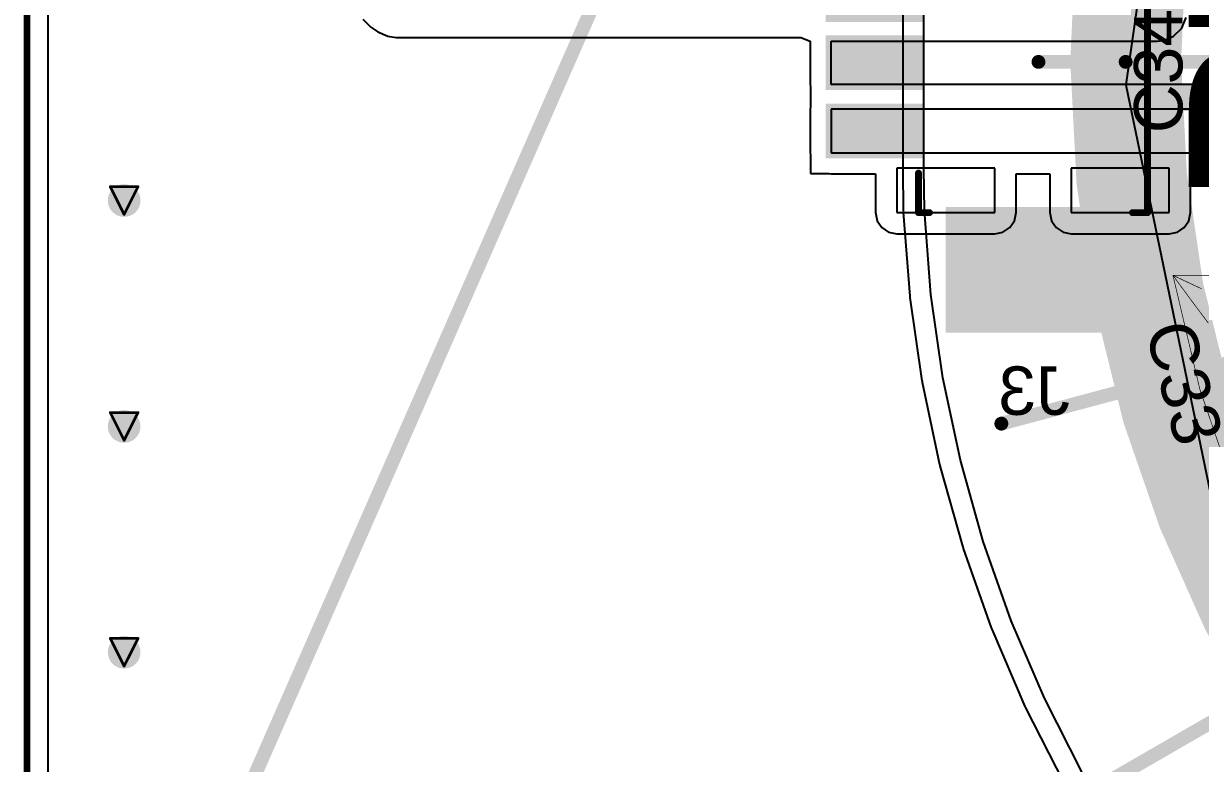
# Model space of a CAD drawing. Header units: inches. Extents: x -0.7 to 8.56, y -0.56 to 6.25.
# Drawn here: x -0.272 to 0.578, y 0.259 to 0.794 of the extents above; entities that cross this region are included whole.
import ezdxf

# ---------------------------------------------------------------- set-up
doc = ezdxf.new("R2010")
doc.units = ezdxf.units.IN
doc.header["$MEASUREMENT"] = 0
for name, color, linetype in [('Board Outline', 216, 'Continuous'), ('Bottom Layer', 5, 'Continuous'), ('Bottom Overlay', 54, 'Continuous'), ('Bottom Paste', 16, 'Continuous'), ('Bottom Solder', 6, 'Continuous'), ('Dimension', 6, 'Continuous'), ('Drill Drawing', 1, 'Continuous'), ('Fabrication', 76, 'Continuous'), ('Top Layer', 1, 'Continuous'), ('Top Overlay', 2, 'Continuous'), ('Via Holes', 16, 'Continuous')]:
    doc.layers.add(name, color=color, linetype=linetype)
doc.styles.add('Arial', font='', dxfattribs={"height": 0.2})
doc.styles.add('Arial Black_Bold', font='', dxfattribs={"height": 0.2})
doc.styles.get('Arial').set_extended_font_data('Arial')
doc.styles.get('Arial Black_Bold').set_extended_font_data('Arial Black', bold=True)

# ---------------------------------------------------------------- blocks, each defined once
blk = doc.blocks.new('53261_0371_B_29')
at = {"layer": 'Bottom Layer'}
for points in [[(-0.1909449, 0.1161416), (-0.1082677, 0.1161416), (-0.1082677, -0.0019686), (-0.1909449, -0.0019686)], [(0.1082678, 0.1161417), (0.190945, 0.1161417), (0.190945, -0.0019685), (0.1082678, -0.0019685)], [(-0.06496055, -0.02559055), (-0.03346445, -0.02559055), (-0.03346445, -0.08858265), (-0.06496055, -0.08858265)], [(-0.01574785, -0.02559055), (0.01574825, -0.02559055), (0.01574825, -0.08858265), (-0.01574785, -0.08858265)], [(0.03346465, -0.02559055), (0.06496075, -0.02559055), (0.06496075, -0.08858265), (0.03346465, -0.08858265)]]:
    blk.add_hatch(color=5, dxfattribs=at).paths.add_polyline_path(points)
at = {"layer": 'Bottom Paste'}
for points in [[(-0.1909449, 0.1161416), (-0.1082677, 0.1161416), (-0.1082677, -0.0019686), (-0.1909449, -0.0019686)], [(0.1082678, 0.1161417), (0.190945, 0.1161417), (0.190945, -0.0019685), (0.1082678, -0.0019685)], [(-0.06496055, -0.02559055), (-0.03346445, -0.02559055), (-0.03346445, -0.08858265), (-0.06496055, -0.08858265)], [(-0.01574785, -0.02559055), (0.01574825, -0.02559055), (0.01574825, -0.08858265), (-0.01574785, -0.08858265)], [(0.03346465, -0.02559055), (0.06496075, -0.02559055), (0.06496075, -0.08858265), (0.03346465, -0.08858265)]]:
    blk.add_hatch(color=16, dxfattribs=at).paths.add_polyline_path(points)
at = {"layer": 'Bottom Solder'}
for points in [[(-0.1949449, 0.1201416), (-0.1042677, 0.1201416), (-0.1042677, -0.0059686), (-0.1949449, -0.0059686)], [(0.1042678, 0.1201417), (0.194945, 0.1201417), (0.194945, -0.0059685), (0.1042678, -0.0059685)], [(-0.06896055, -0.02159055), (-0.02946445, -0.02159055), (-0.02946445, -0.09258265), (-0.06896055, -0.09258265)], [(-0.01974785, -0.02159055), (0.01974825, -0.02159055), (0.01974825, -0.09258265), (-0.01974785, -0.09258265)], [(0.02946465, -0.02159055), (0.06896075, -0.02159055), (0.06896075, -0.09258265), (0.02946465, -0.09258265)]]:
    blk.add_hatch(color=6, dxfattribs=at).paths.add_polyline_path(points)
at = {"layer": 'Bottom Layer'}
for p, q in [((-0.0735922, 0.1555118), (-0.1082677, 0.1555118)), ((-0.1082677, 0.1555118), (-0.1082675, 0.0846457)), ((-0.0735923, 0.0846457), (-0.0735922, 0.1555118)), ((0.0761224, 0.1555118), (0.0761223, 0.0846457)), ((0.1082678, 0.1555118), (0.0761224, 0.1555118)), ((0.1082678, 0.0846457), (0.1082678, 0.1555118)), ((-0.1082675, 0.0846457), (-0.0735923, 0.0846457)), ((0.0761223, 0.0846457), (0.1082678, 0.0846457)), ((-0.1082676, 0.0295276), (-0.1082677, -0.0413386)), ((-0.0727371, 0.0295275), (-0.1082676, 0.0295276)), ((-0.0727366, -0.0413386), (-0.0727371, 0.0295275)), ((0.1082678, 0.0295273), (0.0761222, 0.0295273)), ((0.0761222, 0.0295273), (0.0761222, -0.0413387)), ((0.1082678, -0.0413387), (0.1082678, 0.0295273)), ((-0.1082677, -0.0413386), (-0.0727366, -0.0413386)), ((0.0761222, -0.0413387), (0.1082678, -0.0413387))]:
    blk.add_line(p, q, dxfattribs=at)
at = {"layer": 'Bottom Overlay'}
for points in [[(-0.1082676, 0.1397638, 0.005, 0.005, 0), (0.1082677, 0.1397639, 0.005, 0.005, 0)], [(-0.1082676, 0.128937, 0.005, 0.005, 0), (-0.1082676, 0.1397638, 0.005, 0.005, 0)], [(0.1082678, 0.128937, 0.005, 0.005, 0), (0.1082677, 0.1397639, 0.005, 0.005, 0)], [(-0.1082676, -0.0255906, 0.005, 0.005, 0), (-0.1082677, -0.0177165, 0.005, 0.005, 0)], [(0.1082678, -0.0255906, 0.005, 0.005, 0), (0.1082679, -0.0177165, 0.005, 0.005, 0)], [(-0.1082676, -0.0255906, 0.005, 0.005, 0), (-0.0797242, -0.0255905, 0.005, 0.005, 0)], [(0.1082678, -0.0255906, 0.005, 0.005, 0), (0.0797244, -0.0255906, 0.005, 0.005, 0)], [(-0.0782124, -0.0610865, 0.01, 0.01, 0), (-0.0882126, -0.0510866, 0.01, 0.01, 0)], [(-0.0882124, -0.0710865, 0.01, 0.01, 0), (-0.0882126, -0.0510866, 0.01, 0.01, 0)], [(-0.0882124, -0.0710865, 0.01, 0.01, 0), (-0.0782124, -0.0610865, 0.01, 0.01, 0)]]:
    blk.add_lwpolyline(points, format="xyseb", dxfattribs=at)
for points in [[(-0.1095176, 0.1397638, 0.0025, 0.0025, 1), (-0.1070176, 0.1397638, 0.0025, 0.0025, 1)], [(-0.1095176, 0.1397638, 0.0025, 0.0025, 1), (-0.1070176, 0.1397638, 0.0025, 0.0025, 1)], [(0.1070177, 0.1397639, 0.0025, 0.0025, 1), (0.1095177, 0.1397639, 0.0025, 0.0025, 1)], [(0.1070177, 0.1397639, 0.0025, 0.0025, 1), (0.1095177, 0.1397639, 0.0025, 0.0025, 1)], [(-0.1095176, 0.128937, 0.0025, 0.0025, 1), (-0.1070176, 0.128937, 0.0025, 0.0025, 1)], [(0.1070178, 0.128937, 0.0025, 0.0025, 1), (0.1095178, 0.128937, 0.0025, 0.0025, 1)], [(-0.1095177, -0.0177165, 0.0025, 0.0025, 1), (-0.1070177, -0.0177165, 0.0025, 0.0025, 1)], [(0.1070179, -0.0177165, 0.0025, 0.0025, 1), (0.1095179, -0.0177165, 0.0025, 0.0025, 1)], [(-0.1095176, -0.0255906, 0.0025, 0.0025, 1), (-0.1070176, -0.0255906, 0.0025, 0.0025, 1)], [(-0.1095176, -0.0255906, 0.0025, 0.0025, 1), (-0.1070176, -0.0255906, 0.0025, 0.0025, 1)], [(-0.0809742, -0.0255905, 0.0025, 0.0025, 1), (-0.0784742, -0.0255905, 0.0025, 0.0025, 1)], [(0.0784744, -0.0255906, 0.0025, 0.0025, 1), (0.0809744, -0.0255906, 0.0025, 0.0025, 1)], [(0.1070178, -0.0255906, 0.0025, 0.0025, 1), (0.1095178, -0.0255906, 0.0025, 0.0025, 1)], [(0.1070178, -0.0255906, 0.0025, 0.0025, 1), (0.1095178, -0.0255906, 0.0025, 0.0025, 1)], [(-0.0907126, -0.0510866, 0.005, 0.005, 1), (-0.0857126, -0.0510866, 0.005, 0.005, 1)], [(-0.0907126, -0.0510866, 0.005, 0.005, 1), (-0.0857126, -0.0510866, 0.005, 0.005, 1)], [(-0.0807124, -0.0610865, 0.005, 0.005, 1), (-0.0757124, -0.0610865, 0.005, 0.005, 1)], [(-0.0807124, -0.0610865, 0.005, 0.005, 1), (-0.0757124, -0.0610865, 0.005, 0.005, 1)], [(-0.0907124, -0.0710865, 0.005, 0.005, 1), (-0.0857124, -0.0710865, 0.005, 0.005, 1)], [(-0.0907124, -0.0710865, 0.005, 0.005, 1), (-0.0857124, -0.0710865, 0.005, 0.005, 1)]]:
    blk.add_lwpolyline(points, format="xyseb", close=True, dxfattribs=at)

msp = doc.modelspace()

# ---------------------------------------------------------------- hatches: boundary and pattern name
at = {"layer": 'Bottom Layer'}
h = msp.add_hatch(color=5, dxfattribs=at)
edge = h.paths.add_edge_path()
edge.add_arc((-0.1991078, 0.6662163), 0.011811, 0, 360)
h = msp.add_hatch(color=5, dxfattribs=at)
edge = h.paths.add_edge_path()
edge.add_arc((-0.1991078, 0.5030163), 0.011811, 0, 360)
h = msp.add_hatch(color=5, dxfattribs=at)
edge = h.paths.add_edge_path()
edge.add_arc((-0.1991078, 0.3398163), 0.011811, 0, 360)
at = {"layer": 'Top Layer'}
h = msp.add_hatch(color=1, dxfattribs=at)
edge = h.paths.add_edge_path()
edge.add_arc((-0.1991078, 0.6662163), 0.011811, 0, 360)
h = msp.add_hatch(color=1, dxfattribs=at)
edge = h.paths.add_edge_path()
edge.add_arc((-0.1991078, 0.5030163), 0.011811, 0, 360)
h = msp.add_hatch(color=1, dxfattribs=at)
edge = h.paths.add_edge_path()
edge.add_arc((-0.1991078, 0.3398163), 0.011811, 0, 360)
at = {"layer": 'Via Holes'}
h = msp.add_hatch(color=7, dxfattribs=at)
edge = h.paths.add_edge_path()
edge.add_arc((-0.1991078, 0.6662163), 0.0059055, 0, 360)
h = msp.add_hatch(color=7, dxfattribs=at)
edge = h.paths.add_edge_path()
edge.add_arc((-0.1991078, 0.5030163), 0.0059055, 0, 360)
h = msp.add_hatch(color=7, dxfattribs=at)
edge = h.paths.add_edge_path()
edge.add_arc((-0.1991078, 0.3398163), 0.0059055, 0, 360)

# ---------------------------------------------------------------- linework, layer by layer
at = {"layer": 'Board Outline'}
msp.add_lwpolyline([(-0.269252, -0.0570885, 0.005, 0.005, 0), (-0.269252, 3.2440926, 0.005, 0.005, 0)], format="xyseb", dxfattribs=at)
msp.add_lwpolyline([(-0.269252, -0.0570885, 0.005, 0.005, 0), (-0.269252, 3.2440926, 0.005, 0.005, 0)], format="xyseb", dxfattribs=at)
msp.add_lwpolyline([(-0.269252, -0.0570885, 0.005, 0.005, 0), (-0.269252, 3.2440926, 0.005, 0.005, 0)], format="xyseb", dxfattribs=at)
msp.add_lwpolyline([(-0.269252, -0.0570885, 0.005, 0.005, 0), (-0.269252, 3.2440926, 0.005, 0.005, 0)], format="xyseb", dxfattribs=at)
at = {"layer": 'Bottom Layer'}
for p, q in [((-0.2539587, -0.0570885), (-0.2539587, 1.3847494)), ((-0.026714, 0.7971773), (-0.0210175, 0.7914808)), ((-0.0210175, 0.7914808), (-0.0160557, 0.7881654)), ((0.5586295, 0.7850603), (0.5644647, 0.7908955)), ((0.5644647, 0.7908955), (0.5676228, 0.7985197)), ((-0.0160557, 0.7881654), (-0.0086128, 0.7850826)), ((-0.0086128, 0.7850826), (-0.0027601, 0.7839185)), ((-0.0027601, 0.7839185), (0.001268, 0.7839186)), ((0.001268, 0.7839186), (0.2895075, 0.7839186)), ((0.2895075, 0.7839186), (0.2961628, 0.7814959)), ((0.5468792, 0.7814959), (0.5510053, 0.7819022)), ((0.5510053, 0.7819022), (0.5586295, 0.7850603)), ((0.2961628, 0.7814959), (0.2961628, 0.7499998)), ((0.3114567, 0.7499998), (0.3114567, 0.781496)), ((0.3114567, 0.781496), (0.5468792, 0.7814959)), ((0.2961628, 0.7499998), (0.2964568, 0.7485218)), ((0.2964568, 0.7485218), (0.2964568, 0.7337615)), ((0.5918428, 0.7499998), (0.3114567, 0.7499998)), ((0.2964568, 0.7337615), (0.2961628, 0.7322835)), ((0.2961628, 0.7322835), (0.2961628, 0.7007873)), ((0.6087713, 0.7322835), (0.3114567, 0.7322835)), ((0.3114567, 0.7322835), (0.3114567, 0.7007873)), ((0.2961628, 0.7007873), (0.2964568, 0.6993093)), ((0.2964568, 0.6993093), (0.2964568, 0.6857874)), ((0.3114567, 0.7007873), (0.6593891, 0.7007873)), ((0.2964568, 0.6857874), (0.3099787, 0.6857874)), ((0.3099787, 0.6857874), (0.3114567, 0.6854934)), ((0.3114567, 0.6854934), (0.3434068, 0.6854934)), ((0.3434068, 0.6854934), (0.3434068, 0.6574803)), ((0.4448606, 0.6574803), (0.4448606, 0.6854934)), ((0.4448606, 0.6854934), (0.4693912, 0.6854934)), ((0.4693912, 0.6854934), (0.4693912, 0.6574803)), ((0.5708451, 0.6574803), (0.5708451, 0.6854934)), ((0.5708451, 0.6854934), (0.6593891, 0.6854934)), ((0.3434068, 0.6574803), (0.344571, 0.6516276)), ((0.4436964, 0.6516276), (0.4448606, 0.6574803)), ((0.4693912, 0.6574803), (0.4705554, 0.6516276)), ((0.5696809, 0.6516276), (0.5708451, 0.6574803)), ((0.344571, 0.6516276), (0.3478863, 0.6466659)), ((0.3478863, 0.6466659), (0.352848, 0.6433506)), ((0.4354194, 0.6433506), (0.4403811, 0.6466659)), ((0.4403811, 0.6466659), (0.4436964, 0.6516276)), ((0.4705554, 0.6516276), (0.4738707, 0.6466659)), ((0.4738707, 0.6466659), (0.4788324, 0.6433506)), ((0.5614039, 0.6433506), (0.5663656, 0.6466659)), ((0.5663656, 0.6466659), (0.5696809, 0.6516276)), ((0.352848, 0.6433506), (0.3587007, 0.6421864)), ((0.3587007, 0.6421864), (0.4295667, 0.6421864)), ((0.4295667, 0.6421864), (0.4354194, 0.6433506)), ((0.4788324, 0.6433506), (0.4846851, 0.6421864)), ((0.4846851, 0.6421864), (0.5555512, 0.6421864)), ((0.5555512, 0.6421864), (0.5614039, 0.6433506))]:
    msp.add_line(p, q, dxfattribs=at)
at = {"layer": 'Dimension'}
for points in [[(2.2956693, 0.7664173, 0.01, 0.01, 1), (0.5240157, 0.7664173, 0.01, 0.01, 1)], [(0.4585632, 0.7664142, 0.005, 0.005, 1), (0.4635632, 0.7664142, 0.005, 0.005, 1)], [(0.5215157, 0.7664173, 0.005, 0.005, 1), (0.5265157, 0.7664173, 0.005, 0.005, 1)], [(0.4317708, 0.5050119, 0.005, 0.005, 1), (0.4367708, 0.5050119, 0.005, 0.005, 1)]]:
    msp.add_lwpolyline(points, format="xyseb", close=True, dxfattribs=at)
for points in [[(0.4531892, 0.2125984, 0.01, 0.01, 0), (2.3742379, 1.3232006, 0.01, 0.01, 0)], [(0.4342708, 0.5050119, 0.01, 0.01, 0), (2.3356995, 1.0144984, 0.01, 0.01, 0)], [(0.4610632, 0.7664142, 0.01, 0.01, 0), (2.4295671, 0.7664144, 0.01, 0.01, 0)]]:
    msp.add_lwpolyline(points, format="xyseb", dxfattribs=at)
at = {"layer": 'Drill Drawing'}
for points in [[(-0.2091078, 0.6762163, 0.002, 0.002, 0), (-0.1891078, 0.6762163, 0.002, 0.002, 0)], [(-0.2091078, 0.6762163, 0.002, 0.002, 0), (-0.1991078, 0.6562163, 0.002, 0.002, 0)], [(-0.1991078, 0.6562163, 0.002, 0.002, 0), (-0.1891078, 0.6762163, 0.002, 0.002, 0)], [(-0.2091078, 0.5130163, 0.002, 0.002, 0), (-0.1891078, 0.5130163, 0.002, 0.002, 0)], [(-0.2091078, 0.5130163, 0.002, 0.002, 0), (-0.1991078, 0.4930163, 0.002, 0.002, 0)], [(-0.1991078, 0.4930163, 0.002, 0.002, 0), (-0.1891078, 0.5130163, 0.002, 0.002, 0)], [(-0.2091078, 0.3498163, 0.002, 0.002, 0), (-0.1891078, 0.3498163, 0.002, 0.002, 0)], [(-0.2091078, 0.3498163, 0.002, 0.002, 0), (-0.1991078, 0.3298163, 0.002, 0.002, 0)], [(-0.1991078, 0.3298163, 0.002, 0.002, 0), (-0.1891078, 0.3498163, 0.002, 0.002, 0)]]:
    msp.add_lwpolyline(points, format="xyseb", dxfattribs=at)
for points in [[(-0.2096078, 0.6762163, 0.001, 0.001, 1), (-0.2086078, 0.6762163, 0.001, 0.001, 1)], [(-0.2096078, 0.6762163, 0.001, 0.001, 1), (-0.2086078, 0.6762163, 0.001, 0.001, 1)], [(-0.1896078, 0.6762163, 0.001, 0.001, 1), (-0.1886078, 0.6762163, 0.001, 0.001, 1)], [(-0.1896078, 0.6762163, 0.001, 0.001, 1), (-0.1886078, 0.6762163, 0.001, 0.001, 1)], [(-0.1996078, 0.6562163, 0.001, 0.001, 1), (-0.1986078, 0.6562163, 0.001, 0.001, 1)], [(-0.1996078, 0.6562163, 0.001, 0.001, 1), (-0.1986078, 0.6562163, 0.001, 0.001, 1)], [(-0.2096078, 0.5130163, 0.001, 0.001, 1), (-0.2086078, 0.5130163, 0.001, 0.001, 1)], [(-0.2096078, 0.5130163, 0.001, 0.001, 1), (-0.2086078, 0.5130163, 0.001, 0.001, 1)], [(-0.1896078, 0.5130163, 0.001, 0.001, 1), (-0.1886078, 0.5130163, 0.001, 0.001, 1)], [(-0.1896078, 0.5130163, 0.001, 0.001, 1), (-0.1886078, 0.5130163, 0.001, 0.001, 1)], [(-0.1996078, 0.4930163, 0.001, 0.001, 1), (-0.1986078, 0.4930163, 0.001, 0.001, 1)], [(-0.1996078, 0.4930163, 0.001, 0.001, 1), (-0.1986078, 0.4930163, 0.001, 0.001, 1)], [(-0.2096078, 0.3498163, 0.001, 0.001, 1), (-0.2086078, 0.3498163, 0.001, 0.001, 1)], [(-0.2096078, 0.3498163, 0.001, 0.001, 1), (-0.2086078, 0.3498163, 0.001, 0.001, 1)], [(-0.1896078, 0.3498163, 0.001, 0.001, 1), (-0.1886078, 0.3498163, 0.001, 0.001, 1)], [(-0.1896078, 0.3498163, 0.001, 0.001, 1), (-0.1886078, 0.3498163, 0.001, 0.001, 1)], [(-0.1996078, 0.3298163, 0.001, 0.001, 1), (-0.1986078, 0.3298163, 0.001, 0.001, 1)], [(-0.1996078, 0.3298163, 0.001, 0.001, 1), (-0.1986078, 0.3298163, 0.001, 0.001, 1)]]:
    msp.add_lwpolyline(points, format="xyseb", close=True, dxfattribs=at)
at = {"layer": 'Fabrication'}
for points in [[(2.1461081, 1.2259171, 0.0005, 0.0005, -1.205705075990638), (0.5581672, 0.6122038, 0.0005, 0.0005, 0)], [(2.1461081, 1.2259171, 0.0005, 0.0005, -1.205705075990638), (0.5581672, 0.6122038, 0.0005, 0.0005, 0)], [(0.5581672, 0.6122037, 0.0005, 0.0005, 0), (0.8816655, 0.6122037, 0.0005, 0.0005, 0)], [(0.5581672, 0.6122037, 0.0005, 0.0005, 0), (0.5587639, 0.6113793, 0.0005, 0.0005, 0)], [(0.5581672, 0.6122037, 0.0005, 0.0005, 0), (0.5589549, 0.6118291, 0.0005, 0.0005, 0)], [(0.5581672, 0.6122037, 0.0005, 0.0005, 0), (0.5587639, 0.6113793, 0.0005, 0.0005, 0)], [(0.5581672, 0.6122037, 0.0005, 0.0005, 0), (0.8816655, 0.6122037, 0.0005, 0.0005, 0)], [(0.5581672, 0.6122037, 0.0005, 0.0005, 0), (0.5589549, 0.6118291, 0.0005, 0.0005, 0)], [(0.5589549, 0.6118291, 0.0005, 0.0005, 0), (0.5598093, 0.6114232, 0.0005, 0.0005, 0)], [(0.5589549, 0.6118291, 0.0005, 0.0005, 0), (0.5598093, 0.6114232, 0.0005, 0.0005, 0)], [(0.5587639, 0.6113793, 0.0005, 0.0005, 0), (0.5593192, 0.6106131, 0.0005, 0.0005, 0)], [(0.5587639, 0.6113793, 0.0005, 0.0005, 0), (0.5593192, 0.6106131, 0.0005, 0.0005, 0)], [(0.5593192, 0.6106131, 0.0005, 0.0005, 0), (0.5599184, 0.6097872, 0.0005, 0.0005, 0)], [(0.5593192, 0.6106131, 0.0005, 0.0005, 0), (0.5599184, 0.6097872, 0.0005, 0.0005, 0)], [(0.5598093, 0.6114232, 0.0005, 0.0005, 0), (0.5606647, 0.6110173, 0.0005, 0.0005, 0)], [(0.5598093, 0.6114232, 0.0005, 0.0005, 0), (0.5606647, 0.6110173, 0.0005, 0.0005, 0)], [(0.5599184, 0.6097872, 0.0005, 0.0005, 0), (0.5605188, 0.6089606, 0.0005, 0.0005, 0)], [(0.5599184, 0.6097872, 0.0005, 0.0005, 0), (0.5605188, 0.6089606, 0.0005, 0.0005, 0)], [(0.5605188, 0.6089606, 0.0005, 0.0005, 0), (0.5611634, 0.6080743, 0.0005, 0.0005, 0)], [(0.5605188, 0.6089606, 0.0005, 0.0005, 0), (0.5611634, 0.6080743, 0.0005, 0.0005, 0)], [(0.5606647, 0.6110173, 0.0005, 0.0005, 0), (0.5615868, 0.6105803, 0.0005, 0.0005, 0)], [(0.5606647, 0.6110173, 0.0005, 0.0005, 0), (0.5615868, 0.6105803, 0.0005, 0.0005, 0)], [(0.5611634, 0.6080743, 0.0005, 0.0005, 0), (0.5618093, 0.6071875, 0.0005, 0.0005, 0)], [(0.5611634, 0.6080743, 0.0005, 0.0005, 0), (0.5618093, 0.6071875, 0.0005, 0.0005, 0)], [(0.5615868, 0.6105803, 0.0005, 0.0005, 0), (0.5625098, 0.6101434, 0.0005, 0.0005, 0)], [(0.5615868, 0.6105803, 0.0005, 0.0005, 0), (0.5625098, 0.6101434, 0.0005, 0.0005, 0)], [(0.5618093, 0.6071875, 0.0005, 0.0005, 0), (0.5624995, 0.606241, 0.0005, 0.0005, 0)], [(0.5618093, 0.6071875, 0.0005, 0.0005, 0), (0.5624995, 0.606241, 0.0005, 0.0005, 0)], [(0.5624995, 0.606241, 0.0005, 0.0005, 0), (0.563191, 0.605294, 0.0005, 0.0005, 0)], [(0.5624995, 0.606241, 0.0005, 0.0005, 0), (0.563191, 0.605294, 0.0005, 0.0005, 0)], [(0.5625098, 0.6101434, 0.0005, 0.0005, 0), (0.5634338, 0.6097066, 0.0005, 0.0005, 0)], [(0.5625098, 0.6101434, 0.0005, 0.0005, 0), (0.5634338, 0.6097066, 0.0005, 0.0005, 0)], [(0.563191, 0.605294, 0.0005, 0.0005, 0), (0.563927, 0.6042875, 0.0005, 0.0005, 0)], [(0.563191, 0.605294, 0.0005, 0.0005, 0), (0.563927, 0.6042875, 0.0005, 0.0005, 0)], [(0.5634338, 0.6097066, 0.0005, 0.0005, 0), (0.5644245, 0.6092388, 0.0005, 0.0005, 0)], [(0.5634338, 0.6097066, 0.0005, 0.0005, 0), (0.5644245, 0.6092388, 0.0005, 0.0005, 0)], [(0.563927, 0.6042875, 0.0005, 0.0005, 0), (0.5647076, 0.6032215, 0.0005, 0.0005, 0)], [(0.563927, 0.6042875, 0.0005, 0.0005, 0), (0.5647076, 0.6032215, 0.0005, 0.0005, 0)], [(0.5644245, 0.6092388, 0.0005, 0.0005, 0), (0.5654161, 0.6087712, 0.0005, 0.0005, 0)], [(0.5644245, 0.6092388, 0.0005, 0.0005, 0), (0.5654161, 0.6087712, 0.0005, 0.0005, 0)], [(0.5647076, 0.6032215, 0.0005, 0.0005, 0), (0.5655329, 0.6020961, 0.0005, 0.0005, 0)], [(0.5647076, 0.6032215, 0.0005, 0.0005, 0), (0.5655329, 0.6020961, 0.0005, 0.0005, 0)], [(0.5654161, 0.6087712, 0.0005, 0.0005, 0), (0.5664745, 0.6082727, 0.0005, 0.0005, 0)], [(0.5654161, 0.6087712, 0.0005, 0.0005, 0), (0.5664745, 0.6082727, 0.0005, 0.0005, 0)], [(0.5664745, 0.6082727, 0.0005, 0.0005, 0), (0.5675335, 0.6077747, 0.0005, 0.0005, 0)], [(0.5664745, 0.6082727, 0.0005, 0.0005, 0), (0.5675335, 0.6077747, 0.0005, 0.0005, 0)], [(0.5675335, 0.6077747, 0.0005, 0.0005, 0), (0.5686594, 0.607246, 0.0005, 0.0005, 0)], [(0.5675335, 0.6077747, 0.0005, 0.0005, 0), (0.5686594, 0.607246, 0.0005, 0.0005, 0)], [(0.5686594, 0.607246, 0.0005, 0.0005, 0), (0.5698519, 0.6066867, 0.0005, 0.0005, 0)], [(0.5686594, 0.607246, 0.0005, 0.0005, 0), (0.5698519, 0.6066867, 0.0005, 0.0005, 0)], [(0.5698519, 0.6066867, 0.0005, 0.0005, 0), (0.571111, 0.6060972, 0.0005, 0.0005, 0)], [(0.5698519, 0.6066867, 0.0005, 0.0005, 0), (0.571111, 0.6060972, 0.0005, 0.0005, 0)], [(0.571111, 0.6060972, 0.0005, 0.0005, 0), (0.5724365, 0.6054775, 0.0005, 0.0005, 0)], [(0.571111, 0.6060972, 0.0005, 0.0005, 0), (0.5724365, 0.6054775, 0.0005, 0.0005, 0)], [(0.5724365, 0.6054775, 0.0005, 0.0005, 0), (0.5738282, 0.604828, 0.0005, 0.0005, 0)], [(0.5724365, 0.6054775, 0.0005, 0.0005, 0), (0.5738282, 0.604828, 0.0005, 0.0005, 0)], [(0.5738282, 0.604828, 0.0005, 0.0005, 0), (0.5753519, 0.6041181, 0.0005, 0.0005, 0)], [(0.5738282, 0.604828, 0.0005, 0.0005, 0), (0.5753519, 0.6041181, 0.0005, 0.0005, 0)], [(0.5753519, 0.6041181, 0.0005, 0.0005, 0), (0.5770073, 0.6033483, 0.0005, 0.0005, 0)], [(0.5753519, 0.6041181, 0.0005, 0.0005, 0), (0.5770073, 0.6033483, 0.0005, 0.0005, 0)], [(0.5770073, 0.6033483, 0.0005, 0.0005, 0), (0.5787933, 0.6025195, 0.0005, 0.0005, 0)], [(0.5770073, 0.6033483, 0.0005, 0.0005, 0), (0.5787933, 0.6025195, 0.0005, 0.0005, 0)], [(0.5655329, 0.6020961, 0.0005, 0.0005, 0), (0.566403, 0.6009116, 0.0005, 0.0005, 0)], [(0.5655329, 0.6020961, 0.0005, 0.0005, 0), (0.566403, 0.6009116, 0.0005, 0.0005, 0)], [(0.566403, 0.6009116, 0.0005, 0.0005, 0), (0.5673179, 0.5996682, 0.0005, 0.0005, 0)], [(0.566403, 0.6009116, 0.0005, 0.0005, 0), (0.5673179, 0.5996682, 0.0005, 0.0005, 0)], [(0.5673179, 0.5996682, 0.0005, 0.0005, 0), (0.5683212, 0.5983069, 0.0005, 0.0005, 0)], [(0.5673179, 0.5996682, 0.0005, 0.0005, 0), (0.5683212, 0.5983069, 0.0005, 0.0005, 0)], [(0.5683212, 0.5983069, 0.0005, 0.0005, 0), (0.569413, 0.5968284, 0.0005, 0.0005, 0)], [(0.5683212, 0.5983069, 0.0005, 0.0005, 0), (0.569413, 0.5968284, 0.0005, 0.0005, 0)], [(0.569413, 0.5968284, 0.0005, 0.0005, 0), (0.5706369, 0.5951744, 0.0005, 0.0005, 0)], [(0.569413, 0.5968284, 0.0005, 0.0005, 0), (0.5706369, 0.5951744, 0.0005, 0.0005, 0)], [(0.5706369, 0.5951744, 0.0005, 0.0005, 0), (0.5720803, 0.5932284, 0.0005, 0.0005, 0)], [(0.5706369, 0.5951744, 0.0005, 0.0005, 0), (0.5720803, 0.5932284, 0.0005, 0.0005, 0)], [(0.5720803, 0.5932284, 0.0005, 0.0005, 0), (0.5739176, 0.5907583, 0.0005, 0.0005, 0)], [(0.5720803, 0.5932284, 0.0005, 0.0005, 0), (0.5739176, 0.5907583, 0.0005, 0.0005, 0)], [(0.5739176, 0.5907583, 0.0005, 0.0005, 0), (0.5769763, 0.5866633, 0.0005, 0.0005, 0)], [(0.5739176, 0.5907583, 0.0005, 0.0005, 0), (0.5769763, 0.5866633, 0.0005, 0.0005, 0)], [(0.5769763, 0.5866633, 0.0005, 0.0005, 0), (0.5837438, 0.5776776, 0.0005, 0.0005, 0)], [(0.5769763, 0.5866633, 0.0005, 0.0005, 0), (0.5837438, 0.5776776, 0.0005, 0.0005, 0)]]:
    msp.add_lwpolyline(points, format="xyseb", dxfattribs=at)
for points in [[(0.5580422, 0.6122038, 0.00025, 0.00025, 1), (0.5582922, 0.6122038, 0.00025, 0.00025, 1)], [(0.5580422, 0.6122038, 0.00025, 0.00025, 1), (0.5582922, 0.6122038, 0.00025, 0.00025, 1)], [(0.5580422, 0.6122037, 0.00025, 0.00025, 1), (0.5582922, 0.6122037, 0.00025, 0.00025, 1)], [(0.5580422, 0.6122037, 0.00025, 0.00025, 1), (0.5582922, 0.6122037, 0.00025, 0.00025, 1)], [(0.5580422, 0.6122037, 0.00025, 0.00025, 1), (0.5582922, 0.6122037, 0.00025, 0.00025, 1)], [(0.5580422, 0.6122037, 0.00025, 0.00025, 1), (0.5582922, 0.6122037, 0.00025, 0.00025, 1)], [(0.5580422, 0.6122037, 0.00025, 0.00025, 1), (0.5582922, 0.6122037, 0.00025, 0.00025, 1)], [(0.5580422, 0.6122037, 0.00025, 0.00025, 1), (0.5582922, 0.6122037, 0.00025, 0.00025, 1)], [(0.5588299, 0.6118291, 0.00025, 0.00025, 1), (0.5590799, 0.6118291, 0.00025, 0.00025, 1)], [(0.5588299, 0.6118291, 0.00025, 0.00025, 1), (0.5590799, 0.6118291, 0.00025, 0.00025, 1)], [(0.5588299, 0.6118291, 0.00025, 0.00025, 1), (0.5590799, 0.6118291, 0.00025, 0.00025, 1)], [(0.5588299, 0.6118291, 0.00025, 0.00025, 1), (0.5590799, 0.6118291, 0.00025, 0.00025, 1)], [(0.5586389, 0.6113793, 0.00025, 0.00025, 1), (0.5588889, 0.6113793, 0.00025, 0.00025, 1)], [(0.5586389, 0.6113793, 0.00025, 0.00025, 1), (0.5588889, 0.6113793, 0.00025, 0.00025, 1)], [(0.5586389, 0.6113793, 0.00025, 0.00025, 1), (0.5588889, 0.6113793, 0.00025, 0.00025, 1)], [(0.5586389, 0.6113793, 0.00025, 0.00025, 1), (0.5588889, 0.6113793, 0.00025, 0.00025, 1)], [(0.5591942, 0.6106131, 0.00025, 0.00025, 1), (0.5594442, 0.6106131, 0.00025, 0.00025, 1)], [(0.5591942, 0.6106131, 0.00025, 0.00025, 1), (0.5594442, 0.6106131, 0.00025, 0.00025, 1)], [(0.5591942, 0.6106131, 0.00025, 0.00025, 1), (0.5594442, 0.6106131, 0.00025, 0.00025, 1)], [(0.5591942, 0.6106131, 0.00025, 0.00025, 1), (0.5594442, 0.6106131, 0.00025, 0.00025, 1)], [(0.5596843, 0.6114232, 0.00025, 0.00025, 1), (0.5599343, 0.6114232, 0.00025, 0.00025, 1)], [(0.5596843, 0.6114232, 0.00025, 0.00025, 1), (0.5599343, 0.6114232, 0.00025, 0.00025, 1)], [(0.5596843, 0.6114232, 0.00025, 0.00025, 1), (0.5599343, 0.6114232, 0.00025, 0.00025, 1)], [(0.5596843, 0.6114232, 0.00025, 0.00025, 1), (0.5599343, 0.6114232, 0.00025, 0.00025, 1)], [(0.5597934, 0.6097872, 0.00025, 0.00025, 1), (0.5600434, 0.6097872, 0.00025, 0.00025, 1)], [(0.5597934, 0.6097872, 0.00025, 0.00025, 1), (0.5600434, 0.6097872, 0.00025, 0.00025, 1)], [(0.5597934, 0.6097872, 0.00025, 0.00025, 1), (0.5600434, 0.6097872, 0.00025, 0.00025, 1)], [(0.5597934, 0.6097872, 0.00025, 0.00025, 1), (0.5600434, 0.6097872, 0.00025, 0.00025, 1)], [(0.5603938, 0.6089606, 0.00025, 0.00025, 1), (0.5606438, 0.6089606, 0.00025, 0.00025, 1)], [(0.5603938, 0.6089606, 0.00025, 0.00025, 1), (0.5606438, 0.6089606, 0.00025, 0.00025, 1)], [(0.5603938, 0.6089606, 0.00025, 0.00025, 1), (0.5606438, 0.6089606, 0.00025, 0.00025, 1)], [(0.5603938, 0.6089606, 0.00025, 0.00025, 1), (0.5606438, 0.6089606, 0.00025, 0.00025, 1)], [(0.5605397, 0.6110173, 0.00025, 0.00025, 1), (0.5607897, 0.6110173, 0.00025, 0.00025, 1)], [(0.5605397, 0.6110173, 0.00025, 0.00025, 1), (0.5607897, 0.6110173, 0.00025, 0.00025, 1)], [(0.5605397, 0.6110173, 0.00025, 0.00025, 1), (0.5607897, 0.6110173, 0.00025, 0.00025, 1)], [(0.5605397, 0.6110173, 0.00025, 0.00025, 1), (0.5607897, 0.6110173, 0.00025, 0.00025, 1)], [(0.5610384, 0.6080743, 0.00025, 0.00025, 1), (0.5612884, 0.6080743, 0.00025, 0.00025, 1)], [(0.5610384, 0.6080743, 0.00025, 0.00025, 1), (0.5612884, 0.6080743, 0.00025, 0.00025, 1)], [(0.5610384, 0.6080743, 0.00025, 0.00025, 1), (0.5612884, 0.6080743, 0.00025, 0.00025, 1)], [(0.5610384, 0.6080743, 0.00025, 0.00025, 1), (0.5612884, 0.6080743, 0.00025, 0.00025, 1)], [(0.5614618, 0.6105803, 0.00025, 0.00025, 1), (0.5617118, 0.6105803, 0.00025, 0.00025, 1)], [(0.5614618, 0.6105803, 0.00025, 0.00025, 1), (0.5617118, 0.6105803, 0.00025, 0.00025, 1)], [(0.5614618, 0.6105803, 0.00025, 0.00025, 1), (0.5617118, 0.6105803, 0.00025, 0.00025, 1)], [(0.5614618, 0.6105803, 0.00025, 0.00025, 1), (0.5617118, 0.6105803, 0.00025, 0.00025, 1)], [(0.5616843, 0.6071875, 0.00025, 0.00025, 1), (0.5619343, 0.6071875, 0.00025, 0.00025, 1)], [(0.5616843, 0.6071875, 0.00025, 0.00025, 1), (0.5619343, 0.6071875, 0.00025, 0.00025, 1)], [(0.5616843, 0.6071875, 0.00025, 0.00025, 1), (0.5619343, 0.6071875, 0.00025, 0.00025, 1)], [(0.5616843, 0.6071875, 0.00025, 0.00025, 1), (0.5619343, 0.6071875, 0.00025, 0.00025, 1)], [(0.5623745, 0.606241, 0.00025, 0.00025, 1), (0.5626245, 0.606241, 0.00025, 0.00025, 1)], [(0.5623745, 0.606241, 0.00025, 0.00025, 1), (0.5626245, 0.606241, 0.00025, 0.00025, 1)], [(0.5623745, 0.606241, 0.00025, 0.00025, 1), (0.5626245, 0.606241, 0.00025, 0.00025, 1)], [(0.5623745, 0.606241, 0.00025, 0.00025, 1), (0.5626245, 0.606241, 0.00025, 0.00025, 1)], [(0.5623848, 0.6101434, 0.00025, 0.00025, 1), (0.5626348, 0.6101434, 0.00025, 0.00025, 1)], [(0.5623848, 0.6101434, 0.00025, 0.00025, 1), (0.5626348, 0.6101434, 0.00025, 0.00025, 1)], [(0.5623848, 0.6101434, 0.00025, 0.00025, 1), (0.5626348, 0.6101434, 0.00025, 0.00025, 1)], [(0.5623848, 0.6101434, 0.00025, 0.00025, 1), (0.5626348, 0.6101434, 0.00025, 0.00025, 1)], [(0.563066, 0.605294, 0.00025, 0.00025, 1), (0.563316, 0.605294, 0.00025, 0.00025, 1)], [(0.563066, 0.605294, 0.00025, 0.00025, 1), (0.563316, 0.605294, 0.00025, 0.00025, 1)], [(0.563066, 0.605294, 0.00025, 0.00025, 1), (0.563316, 0.605294, 0.00025, 0.00025, 1)], [(0.563066, 0.605294, 0.00025, 0.00025, 1), (0.563316, 0.605294, 0.00025, 0.00025, 1)], [(0.5633088, 0.6097066, 0.00025, 0.00025, 1), (0.5635588, 0.6097066, 0.00025, 0.00025, 1)], [(0.5633088, 0.6097066, 0.00025, 0.00025, 1), (0.5635588, 0.6097066, 0.00025, 0.00025, 1)], [(0.5633088, 0.6097066, 0.00025, 0.00025, 1), (0.5635588, 0.6097066, 0.00025, 0.00025, 1)], [(0.5633088, 0.6097066, 0.00025, 0.00025, 1), (0.5635588, 0.6097066, 0.00025, 0.00025, 1)], [(0.563802, 0.6042875, 0.00025, 0.00025, 1), (0.564052, 0.6042875, 0.00025, 0.00025, 1)], [(0.563802, 0.6042875, 0.00025, 0.00025, 1), (0.564052, 0.6042875, 0.00025, 0.00025, 1)], [(0.563802, 0.6042875, 0.00025, 0.00025, 1), (0.564052, 0.6042875, 0.00025, 0.00025, 1)], [(0.563802, 0.6042875, 0.00025, 0.00025, 1), (0.564052, 0.6042875, 0.00025, 0.00025, 1)], [(0.5642995, 0.6092388, 0.00025, 0.00025, 1), (0.5645495, 0.6092388, 0.00025, 0.00025, 1)], [(0.5642995, 0.6092388, 0.00025, 0.00025, 1), (0.5645495, 0.6092388, 0.00025, 0.00025, 1)], [(0.5642995, 0.6092388, 0.00025, 0.00025, 1), (0.5645495, 0.6092388, 0.00025, 0.00025, 1)], [(0.5642995, 0.6092388, 0.00025, 0.00025, 1), (0.5645495, 0.6092388, 0.00025, 0.00025, 1)], [(0.5645826, 0.6032215, 0.00025, 0.00025, 1), (0.5648326, 0.6032215, 0.00025, 0.00025, 1)], [(0.5645826, 0.6032215, 0.00025, 0.00025, 1), (0.5648326, 0.6032215, 0.00025, 0.00025, 1)], [(0.5645826, 0.6032215, 0.00025, 0.00025, 1), (0.5648326, 0.6032215, 0.00025, 0.00025, 1)], [(0.5645826, 0.6032215, 0.00025, 0.00025, 1), (0.5648326, 0.6032215, 0.00025, 0.00025, 1)], [(0.5652911, 0.6087712, 0.00025, 0.00025, 1), (0.5655411, 0.6087712, 0.00025, 0.00025, 1)], [(0.5652911, 0.6087712, 0.00025, 0.00025, 1), (0.5655411, 0.6087712, 0.00025, 0.00025, 1)], [(0.5652911, 0.6087712, 0.00025, 0.00025, 1), (0.5655411, 0.6087712, 0.00025, 0.00025, 1)], [(0.5652911, 0.6087712, 0.00025, 0.00025, 1), (0.5655411, 0.6087712, 0.00025, 0.00025, 1)], [(0.5663495, 0.6082727, 0.00025, 0.00025, 1), (0.5665995, 0.6082727, 0.00025, 0.00025, 1)], [(0.5663495, 0.6082727, 0.00025, 0.00025, 1), (0.5665995, 0.6082727, 0.00025, 0.00025, 1)], [(0.5663495, 0.6082727, 0.00025, 0.00025, 1), (0.5665995, 0.6082727, 0.00025, 0.00025, 1)], [(0.5663495, 0.6082727, 0.00025, 0.00025, 1), (0.5665995, 0.6082727, 0.00025, 0.00025, 1)], [(0.5674085, 0.6077747, 0.00025, 0.00025, 1), (0.5676585, 0.6077747, 0.00025, 0.00025, 1)], [(0.5674085, 0.6077747, 0.00025, 0.00025, 1), (0.5676585, 0.6077747, 0.00025, 0.00025, 1)], [(0.5674085, 0.6077747, 0.00025, 0.00025, 1), (0.5676585, 0.6077747, 0.00025, 0.00025, 1)], [(0.5674085, 0.6077747, 0.00025, 0.00025, 1), (0.5676585, 0.6077747, 0.00025, 0.00025, 1)], [(0.5685344, 0.607246, 0.00025, 0.00025, 1), (0.5687844, 0.607246, 0.00025, 0.00025, 1)], [(0.5685344, 0.607246, 0.00025, 0.00025, 1), (0.5687844, 0.607246, 0.00025, 0.00025, 1)], [(0.5685344, 0.607246, 0.00025, 0.00025, 1), (0.5687844, 0.607246, 0.00025, 0.00025, 1)], [(0.5685344, 0.607246, 0.00025, 0.00025, 1), (0.5687844, 0.607246, 0.00025, 0.00025, 1)], [(0.5697269, 0.6066867, 0.00025, 0.00025, 1), (0.5699769, 0.6066867, 0.00025, 0.00025, 1)], [(0.5697269, 0.6066867, 0.00025, 0.00025, 1), (0.5699769, 0.6066867, 0.00025, 0.00025, 1)], [(0.5697269, 0.6066867, 0.00025, 0.00025, 1), (0.5699769, 0.6066867, 0.00025, 0.00025, 1)], [(0.5697269, 0.6066867, 0.00025, 0.00025, 1), (0.5699769, 0.6066867, 0.00025, 0.00025, 1)], [(0.570986, 0.6060972, 0.00025, 0.00025, 1), (0.571236, 0.6060972, 0.00025, 0.00025, 1)], [(0.570986, 0.6060972, 0.00025, 0.00025, 1), (0.571236, 0.6060972, 0.00025, 0.00025, 1)], [(0.570986, 0.6060972, 0.00025, 0.00025, 1), (0.571236, 0.6060972, 0.00025, 0.00025, 1)], [(0.570986, 0.6060972, 0.00025, 0.00025, 1), (0.571236, 0.6060972, 0.00025, 0.00025, 1)], [(0.5723115, 0.6054775, 0.00025, 0.00025, 1), (0.5725615, 0.6054775, 0.00025, 0.00025, 1)], [(0.5723115, 0.6054775, 0.00025, 0.00025, 1), (0.5725615, 0.6054775, 0.00025, 0.00025, 1)], [(0.5723115, 0.6054775, 0.00025, 0.00025, 1), (0.5725615, 0.6054775, 0.00025, 0.00025, 1)], [(0.5723115, 0.6054775, 0.00025, 0.00025, 1), (0.5725615, 0.6054775, 0.00025, 0.00025, 1)], [(0.5737032, 0.604828, 0.00025, 0.00025, 1), (0.5739532, 0.604828, 0.00025, 0.00025, 1)], [(0.5737032, 0.604828, 0.00025, 0.00025, 1), (0.5739532, 0.604828, 0.00025, 0.00025, 1)], [(0.5737032, 0.604828, 0.00025, 0.00025, 1), (0.5739532, 0.604828, 0.00025, 0.00025, 1)], [(0.5737032, 0.604828, 0.00025, 0.00025, 1), (0.5739532, 0.604828, 0.00025, 0.00025, 1)], [(0.5752269, 0.6041181, 0.00025, 0.00025, 1), (0.5754769, 0.6041181, 0.00025, 0.00025, 1)], [(0.5752269, 0.6041181, 0.00025, 0.00025, 1), (0.5754769, 0.6041181, 0.00025, 0.00025, 1)], [(0.5752269, 0.6041181, 0.00025, 0.00025, 1), (0.5754769, 0.6041181, 0.00025, 0.00025, 1)], [(0.5752269, 0.6041181, 0.00025, 0.00025, 1), (0.5754769, 0.6041181, 0.00025, 0.00025, 1)], [(0.5768823, 0.6033483, 0.00025, 0.00025, 1), (0.5771323, 0.6033483, 0.00025, 0.00025, 1)], [(0.5768823, 0.6033483, 0.00025, 0.00025, 1), (0.5771323, 0.6033483, 0.00025, 0.00025, 1)], [(0.5768823, 0.6033483, 0.00025, 0.00025, 1), (0.5771323, 0.6033483, 0.00025, 0.00025, 1)], [(0.5768823, 0.6033483, 0.00025, 0.00025, 1), (0.5771323, 0.6033483, 0.00025, 0.00025, 1)], [(0.5654079, 0.6020961, 0.00025, 0.00025, 1), (0.5656579, 0.6020961, 0.00025, 0.00025, 1)], [(0.5654079, 0.6020961, 0.00025, 0.00025, 1), (0.5656579, 0.6020961, 0.00025, 0.00025, 1)], [(0.5654079, 0.6020961, 0.00025, 0.00025, 1), (0.5656579, 0.6020961, 0.00025, 0.00025, 1)], [(0.5654079, 0.6020961, 0.00025, 0.00025, 1), (0.5656579, 0.6020961, 0.00025, 0.00025, 1)], [(0.566278, 0.6009116, 0.00025, 0.00025, 1), (0.566528, 0.6009116, 0.00025, 0.00025, 1)], [(0.566278, 0.6009116, 0.00025, 0.00025, 1), (0.566528, 0.6009116, 0.00025, 0.00025, 1)], [(0.566278, 0.6009116, 0.00025, 0.00025, 1), (0.566528, 0.6009116, 0.00025, 0.00025, 1)], [(0.566278, 0.6009116, 0.00025, 0.00025, 1), (0.566528, 0.6009116, 0.00025, 0.00025, 1)], [(0.5671929, 0.5996682, 0.00025, 0.00025, 1), (0.5674429, 0.5996682, 0.00025, 0.00025, 1)], [(0.5671929, 0.5996682, 0.00025, 0.00025, 1), (0.5674429, 0.5996682, 0.00025, 0.00025, 1)], [(0.5671929, 0.5996682, 0.00025, 0.00025, 1), (0.5674429, 0.5996682, 0.00025, 0.00025, 1)], [(0.5671929, 0.5996682, 0.00025, 0.00025, 1), (0.5674429, 0.5996682, 0.00025, 0.00025, 1)], [(0.5681962, 0.5983069, 0.00025, 0.00025, 1), (0.5684462, 0.5983069, 0.00025, 0.00025, 1)], [(0.5681962, 0.5983069, 0.00025, 0.00025, 1), (0.5684462, 0.5983069, 0.00025, 0.00025, 1)], [(0.5681962, 0.5983069, 0.00025, 0.00025, 1), (0.5684462, 0.5983069, 0.00025, 0.00025, 1)], [(0.5681962, 0.5983069, 0.00025, 0.00025, 1), (0.5684462, 0.5983069, 0.00025, 0.00025, 1)], [(0.569288, 0.5968284, 0.00025, 0.00025, 1), (0.569538, 0.5968284, 0.00025, 0.00025, 1)], [(0.569288, 0.5968284, 0.00025, 0.00025, 1), (0.569538, 0.5968284, 0.00025, 0.00025, 1)], [(0.569288, 0.5968284, 0.00025, 0.00025, 1), (0.569538, 0.5968284, 0.00025, 0.00025, 1)], [(0.569288, 0.5968284, 0.00025, 0.00025, 1), (0.569538, 0.5968284, 0.00025, 0.00025, 1)], [(0.5705119, 0.5951744, 0.00025, 0.00025, 1), (0.5707619, 0.5951744, 0.00025, 0.00025, 1)], [(0.5705119, 0.5951744, 0.00025, 0.00025, 1), (0.5707619, 0.5951744, 0.00025, 0.00025, 1)], [(0.5705119, 0.5951744, 0.00025, 0.00025, 1), (0.5707619, 0.5951744, 0.00025, 0.00025, 1)], [(0.5705119, 0.5951744, 0.00025, 0.00025, 1), (0.5707619, 0.5951744, 0.00025, 0.00025, 1)], [(0.5719553, 0.5932284, 0.00025, 0.00025, 1), (0.5722053, 0.5932284, 0.00025, 0.00025, 1)], [(0.5719553, 0.5932284, 0.00025, 0.00025, 1), (0.5722053, 0.5932284, 0.00025, 0.00025, 1)], [(0.5719553, 0.5932284, 0.00025, 0.00025, 1), (0.5722053, 0.5932284, 0.00025, 0.00025, 1)], [(0.5719553, 0.5932284, 0.00025, 0.00025, 1), (0.5722053, 0.5932284, 0.00025, 0.00025, 1)], [(0.5737926, 0.5907583, 0.00025, 0.00025, 1), (0.5740426, 0.5907583, 0.00025, 0.00025, 1)], [(0.5737926, 0.5907583, 0.00025, 0.00025, 1), (0.5740426, 0.5907583, 0.00025, 0.00025, 1)], [(0.5737926, 0.5907583, 0.00025, 0.00025, 1), (0.5740426, 0.5907583, 0.00025, 0.00025, 1)], [(0.5737926, 0.5907583, 0.00025, 0.00025, 1), (0.5740426, 0.5907583, 0.00025, 0.00025, 1)], [(0.5768513, 0.5866633, 0.00025, 0.00025, 1), (0.5771013, 0.5866633, 0.00025, 0.00025, 1)], [(0.5768513, 0.5866633, 0.00025, 0.00025, 1), (0.5771013, 0.5866633, 0.00025, 0.00025, 1)], [(0.5768513, 0.5866633, 0.00025, 0.00025, 1), (0.5771013, 0.5866633, 0.00025, 0.00025, 1)], [(0.5768513, 0.5866633, 0.00025, 0.00025, 1), (0.5771013, 0.5866633, 0.00025, 0.00025, 1)]]:
    msp.add_lwpolyline(points, format="xyseb", close=True, dxfattribs=at)
at = {"layer": 'Top Layer'}
for p, q in [((-0.2539587, -0.0570885), (-0.2539587, 1.3847494)), ((0.5831327, 1.1628695), (0.5241719, 0.7497803)), ((0.3630284, 0.9197829), (0.3630286, 0.6894326)), ((0.3783225, 0.6894326), (0.3783223, 0.9201573)), ((0.5241719, 0.7497803), (0.6073228, 0.3471575)), ((0.3630286, 0.6894326), (0.3630469, 0.6893407)), ((0.3630469, 0.6893407), (0.3630297, 0.6892486)), ((0.3630297, 0.6892486), (0.3633958, 0.6588206)), ((0.3786886, 0.6590046), (0.3783225, 0.6894326)), ((0.3633958, 0.6588206), (0.3635007, 0.6583243)), ((0.3635007, 0.6583243), (0.3634406, 0.6578207)), ((0.3634406, 0.6578207), (0.3681517, 0.597143)), ((0.3833997, 0.5983269), (0.3786886, 0.6590046)), ((0.3681517, 0.597143), (0.3682889, 0.5966546)), ((0.3682889, 0.5966546), (0.3682618, 0.5961482)), ((0.3682618, 0.5961482), (0.3769313, 0.5359087)), ((0.3920692, 0.5380873), (0.3833997, 0.5983269)), ((0.3769313, 0.5359087), (0.3771001, 0.5354304)), ((0.3771001, 0.5354304), (0.3771062, 0.5349233)), ((0.4046601, 0.4785436), (0.3920692, 0.5380873)), ((0.3771062, 0.5349233), (0.3896971, 0.4753796)), ((0.4211184, 0.4199509), (0.4046601, 0.4785436)), ((0.3896971, 0.4753796), (0.3898968, 0.4749133)), ((0.3898968, 0.4749133), (0.3899361, 0.4744077)), ((0.3899361, 0.4744077), (0.4063943, 0.415815)), ((0.4413737, 0.3625602), (0.4211184, 0.4199509)), ((0.4063943, 0.415815), (0.4066242, 0.4153627)), ((0.4066242, 0.4153627), (0.4066964, 0.4148608)), ((0.4066964, 0.4148608), (0.4269517, 0.3574701)), ((0.4269517, 0.3574701), (0.4272106, 0.3570339)), ((0.4272106, 0.3570339), (0.4273155, 0.3565377)), ((0.4653393, 0.3066171), (0.4413737, 0.3625602)), ((0.4273155, 0.3565377), (0.4512811, 0.3005947)), ((0.4929125, 0.2523612), (0.4653393, 0.3066171)), ((0.4512811, 0.3005947), (0.4515679, 0.3001764)), ((0.4515679, 0.3001764), (0.4517051, 0.2996881)), ((0.4517051, 0.2996881), (0.4792783, 0.2454322))]:
    msp.add_line(p, q, dxfattribs=at)
for points in [[(0.5608119, 0.5171199, 0.08, 0.08, -0.2676026834910096), (0.7658424, 1.3778722, 0.08, 0.08, 0)], [(0.5298643, 0.7409407, 0.02, 0.02, 0), (0.6007308, 0.740941, 0.02, 0.02, 0)], [(0.6547564, 0.3065438, 0.08, 0.08, -0.0653531666333387), (0.560812, 0.5171199, 0.08, 0.08, 0)], [(0.5661423, 0.5142615, 0.02, 0.02, 0), (0.6336949, 0.5323625, 0.02, 0.02, 0)], [(0.5608119, 0.5171199, 0.02, 0.02, 0), (0.560812, 0.5171199, 0.02, 0.02, 0)], [(0.560812, 0.5171199, 0.02, 0.02, 0), (0.5627393, 0.5176363, 0.02, 0.02, 0)]]:
    msp.add_lwpolyline(points, format="xyseb", dxfattribs=at)
for points in [[(0.5248643, 0.7409407, 0.01, 0.01, 1), (0.5348643, 0.7409407, 0.01, 0.01, 1)], [(0.5408119, 0.5171199, 0.04, 0.04, 1), (0.5808119, 0.5171199, 0.04, 0.04, 1)], [(0.540812, 0.5171199, 0.04, 0.04, 1), (0.580812, 0.5171199, 0.04, 0.04, 1)], [(0.5558119, 0.5171199, 0.01, 0.01, 1), (0.5658119, 0.5171199, 0.01, 0.01, 1)], [(0.555812, 0.5171199, 0.01, 0.01, 1), (0.565812, 0.5171199, 0.01, 0.01, 1)], [(0.555812, 0.5171199, 0.01, 0.01, 1), (0.565812, 0.5171199, 0.01, 0.01, 1)], [(0.5577393, 0.5176363, 0.01, 0.01, 1), (0.5677393, 0.5176363, 0.01, 0.01, 1)], [(0.5611423, 0.5142615, 0.01, 0.01, 1), (0.5711423, 0.5142615, 0.01, 0.01, 1)]]:
    msp.add_lwpolyline(points, format="xyseb", close=True, dxfattribs=at)
at = {"layer": 'Top Overlay'}
msp.add_lwpolyline([(-0.1796963, 0.0803947, 0.01, 0.01, 0), (0.4878364, 1.6004767, 0.01, 0.01, 0)], format="xyseb", dxfattribs=at)

# ---------------------------------------------------------------- block references
at = {"rotation": 270}
msp.add_blockref('53261_0371_B_29', (0.4000394, 0.7657481), dxfattribs=at)

# ---------------------------------------------------------------- texts
at = {"layer": 'Bottom Overlay', "style": 'Arial Black_Bold', "text_generation_flag": 2}
msp.add_text('BLDC', height=0.1, rotation=270, dxfattribs=at).set_placement((0.5696307, 0.6654318))
at = {"layer": 'Bottom Overlay', "style": 'Arial', "text_generation_flag": 2}
msp.add_text('J3', height=0.035, dxfattribs=at).set_placement((0.4837007, 0.5113654))
at = {"layer": 'Top Overlay', "style": 'Arial'}
for s, rotation, p in [('C34', 90, (0.5650291, 0.7148817)), ('C33', 285, (0.5378229, 0.5734801))]:
    msp.add_text(s, height=0.035, rotation=rotation, dxfattribs=at).set_placement(p)

doc.saveas('drawing.dxf')
